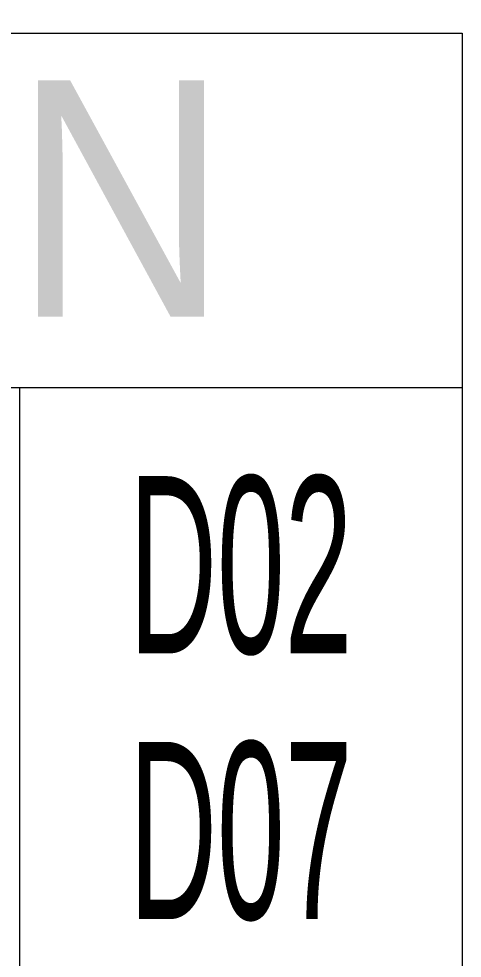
# Model space of a CAD drawing. Header units: metres. Extents: x -13933 to 152404, y -7861 to 21912.
# Drawn here: x 5060.3 to 5135.4, y 3377.9 to 3537 of the extents above; entities that cross this region are included whole.
import ezdxf
from ezdxf.enums import TextEntityAlignment as Align

# ---------------------------------------------------------------- set-up
doc = ezdxf.new("R2010")
doc.units = ezdxf.units.M
doc.header["$LTSCALE"] = 100
doc.header["$MEASUREMENT"] = 0
doc.layers.get('0').update_dxf_attribs({"color": 9, "lineweight": 9})
doc.layers.add('21_mahal200', color=9, linetype='Continuous', lineweight=9)
doc.styles.add('Arial', font='arial.ttf', dxfattribs={"height": 2.5})
doc.styles.add('MuuM_TEXT-STANDART', font='ARIALN.TTF')

# ---------------------------------------------------------------- blocks, each defined once
blk = doc.blocks.new('0_roomno2')
blk.add_lwpolyline([(19.375, -10.5), (0, -10.5), (0, 0), (19.375, 0)], close=True)
for points in [[(0, -3), (19.375, -3)], [(15.625, -3), (15.625, -10.5)]]:
    blk.add_lwpolyline(points)
at = {"style": 'Arial'}
blk.add_attdef('ODANO', (0, 1.17), '', height=2, dxfattribs=at)
blk.add_attdef('MEKANADI', text='', height=2, dxfattribs=at).set_placement((0.35, -3), align=Align.BOTTOM_LEFT)
at = {"style": 'MuuM_TEXT-STANDART', "width": 0.6}
for tag, p in [('YER01', (10, -4.5)), ('TAVAN01', (13.75, -4.5)), ('DUVAR01', (17.5, -4.5)), ('YER02', (10, -6.75)), ('TAVAN02', (13.75, -6.75)), ('DUVAR02', (17.5, -6.75)), ('YER03', (10, -9)), ('TAVAN03', (13.75, -9)), ('DUVAR03', (17.5, -9))]:
    blk.add_attdef(tag, text='', height=1.5, dxfattribs=at).set_placement(p, align=Align.MIDDLE_CENTER)
for tag, p in [('M2', (0.35, -4.875)), ('TEMIZTAVANYUKSEKLIGI', (1.8, -8.608))]:
    blk.add_attdef(tag, text='', height=1.5, dxfattribs=at).set_placement(p, align=Align.MIDDLE_LEFT)
blk = doc.blocks.new('2.bod.Mimari')
at = {"layer": '21_mahal200'}
ref = blk.add_blockref('0_roomno2', (4747.86, -5095.44), dxfattribs=dict(at, xscale=20, yscale=20, zscale=20))
ref.add_attrib('MEKANADI', 'DİZPOZİSYON', dxfattribs={"layer": '0', "height": 40, "style": 'Arial', "width": 0.9}).set_placement((4754.86, -5155.44), align=Align.BOTTOM_LEFT)
ref.add_attrib('DUVAR01', 'D02', dxfattribs={"layer": '0', "height": 30, "style": 'MuuM_TEXT-STANDART', "width": 0.6}).set_placement((5097.86, -5185.44), align=Align.MIDDLE_CENTER)
ref.add_attrib('DUVAR02', 'D07', dxfattribs={"layer": '0', "height": 30, "style": 'MuuM_TEXT-STANDART', "width": 0.6}).set_placement((5097.86, -5230.44), align=Align.MIDDLE_CENTER)

msp = doc.modelspace()

# ---------------------------------------------------------------- block references
msp.add_blockref('2.bod.Mimari', (0, 8630))

doc.saveas('drawing.dxf')
